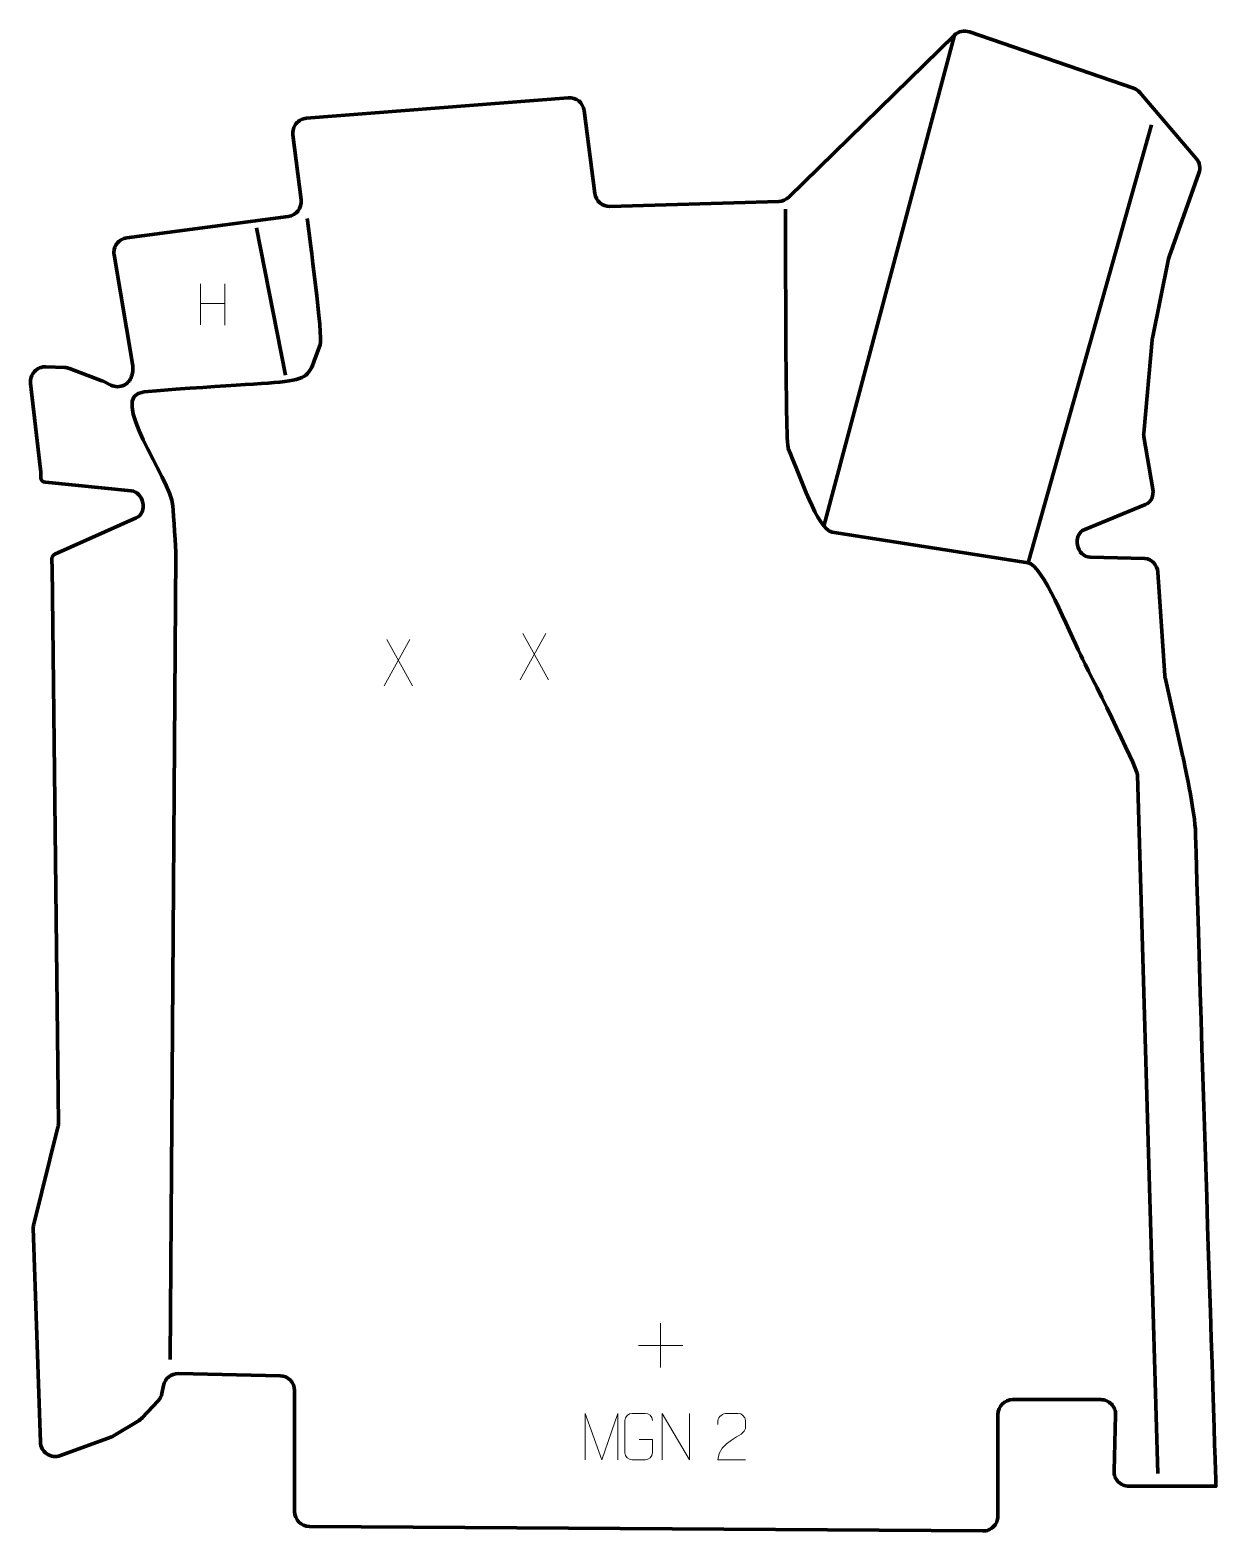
# Model space of a CAD drawing. Header units: millimetres. Extents: x -319 to 319, y -403 to 404.
import ezdxf

# ---------------------------------------------------------------- set-up
doc = ezdxf.new("R2010")
doc.units = ezdxf.units.MM
doc.header["$MEASUREMENT"] = 0
for name, color, linetype in [('layer 1', 7, 'Continuous'), ('layer 2', 7, 'Continuous'), ('layer 3', 7, 'Continuous')]:
    doc.layers.add(name, color=color, linetype=linetype)

msp = doc.modelspace()

# ---------------------------------------------------------------- linework, layer by layer
at = {"layer": 'layer 1', "color": 250, "lineweight": 9}
for points in [[(-227.2915, 267.5276), (-227.2915, 267.5276), (-227.2915, 245.3349), (-227.2915, 245.3349)], [(-214.1758, 267.5276), (-214.1758, 267.5276), (-214.1758, 245.1773), (-214.1758, 245.1773)], [(-227.274, 256.8852), (-227.274, 256.8852), (-214.1758, 256.8852), (-214.1758, 256.8852)], [(-114.8104, 76.1302), (-114.8104, 76.1302), (-128.551, 51.2344), (-128.551, 51.2344)], [(-127.0964, 76.1302), (-127.0964, 76.1302), (-113.3558, 51.1767), (-113.3558, 51.1767)], [(-41.6306, 79.3253), (-41.6306, 79.3253), (-55.3712, 54.4295), (-55.3712, 54.4295)], [(-53.9166, 79.3253), (-53.9166, 79.3253), (-40.176, 54.3718), (-40.176, 54.3718)], [(20.1266, -291.6229), (20.1266, -291.6229), (20.1266, -315.6008), (20.1266, -315.6008)], [(8.1377, -303.6119), (8.1377, -303.6119), (32.1156, -303.6119), (32.1156, -303.6119)]]:
    msp.add_open_spline(points, degree=3, dxfattribs=at)
for points, knots in [([(-20.4941, -365.1724), (-20.4941, -365.1724), (-20.4941, -340.2145), (-20.4941, -340.2145), (-20.4941, -340.2145), (-20.4941, -340.2145), (-11.569, -365.1724), (-11.569, -365.1724), (-11.569, -365.1724), (-11.569, -365.1724), (-2.8091, -340.215), (-2.8091, -340.215), (-2.8091, -340.215), (-2.8091, -340.215), (-2.8091, -365.1724), (-2.8091, -365.1724)], [0, 0, 0, 0, 0.2, 0.2, 0.2, 0.2, 0.4, 0.4, 0.4, 0.4, 0.6, 0.6, 0.6, 0.6, 1, 1, 1, 1]), ([(8.6033, -354.1845), (8.6033, -354.1845), (15.7714, -354.1845), (15.7714, -354.1845), (15.7714, -354.1845), (15.7714, -354.1845), (15.7714, -361.3526), (15.7714, -361.3526), (15.7714, -361.3526), (15.6317, -363.676), (13.9545, -365.1556), (11.8067, -365.1664), (11.8067, -365.1664), (9.4749, -365.166), (7.1429, -365.166), (4.8114, -365.1664), (4.8114, -365.1664), (2.8865, -365.2718), (0.9143, -363.3873), (0.9255, -361.37), (0.9255, -361.37), (0.9259, -355.5999), (0.9259, -349.8302), (0.9255, -344.0609), (0.9255, -344.0609), (0.9297, -341.9228), (2.6765, -340.2036), (4.8288, -340.217), (4.8288, -340.217), (7.1545, -340.217), (9.4806, -340.217), (11.8067, -340.217), (11.8067, -340.217), (13.7534, -340.1816), (15.7448, -341.6731), (15.7714, -344.1108)], [0, 0, 0, 0, 0.1, 0.1, 0.1, 0.1, 0.2, 0.2, 0.2, 0.2, 0.3, 0.3, 0.3, 0.3, 0.4, 0.4, 0.4, 0.4, 0.5, 0.5, 0.5, 0.5, 0.6, 0.6, 0.6, 0.6, 0.7, 0.7, 0.7, 0.7, 0.8, 0.8, 0.8, 0.8, 1, 1, 1, 1]), ([(21.0003, -365.1688), (21.0003, -365.1688), (21.0003, -340.2153), (21.0003, -340.2153), (21.0003, -340.2153), (21.0003, -340.2153), (35.6551, -365.1688), (35.6551, -365.1688), (35.6551, -365.1688), (35.6551, -365.1688), (35.6551, -340.2153), (35.6551, -340.2153)], [0, 0, 0, 0, 0.25, 0.25, 0.25, 0.25, 0.5, 0.5, 0.5, 0.5, 1, 1, 1, 1]), ([(65.6992, -365.1792), (60.7848, -365.1789), (55.8704, -365.1789), (50.9563, -365.1792), (50.9563, -365.1792), (50.9563, -355.2469), (65.6073, -352.6057), (65.6992, -348.2954), (65.6992, -348.2954), (65.6989, -346.8713), (65.6989, -345.4476), (65.6992, -344.0243), (65.6992, -344.0243), (65.6823, -341.9472), (63.5595, -340.2224), (61.8885, -340.2051), (61.8885, -340.2051), (59.8153, -340.2055), (57.7424, -340.2055), (55.67, -340.2051), (55.67, -340.2051), (53.8479, -340.1886), (51.0232, -341.9807), (50.9563, -344.0743), (50.9563, -344.0743), (50.9563, -344.0743), (50.9563, -346.1291), (50.9563, -346.1291)], [0, 0, 0, 0, 0.125, 0.125, 0.125, 0.125, 0.25, 0.25, 0.25, 0.25, 0.375, 0.375, 0.375, 0.375, 0.5, 0.5, 0.5, 0.5, 0.625, 0.625, 0.625, 0.625, 0.75, 0.75, 0.75, 0.75, 1, 1, 1, 1])]:
    msp.add_open_spline(points, degree=3, knots=knots, dxfattribs=at)
at = {"layer": 'layer 2', "color": 22, "lineweight": 158}
msp.add_open_spline([(-266.9333, 292.2483), (-266.9333, 292.2483), (-180.1545, 303.676), (-180.1545, 303.676), (-180.1545, 303.676), (-175.8071, 304.2485), (-172.7203, 308.2402), (-173.2598, 312.5918), (-173.2598, 312.5918), (-173.2598, 312.5918), (-177.6034, 347.6302), (-177.6034, 347.6302), (-177.6034, 347.6302), (-177.8822, 349.8794), (-177.2946, 351.9178), (-175.8614, 353.6735), (-175.8614, 353.6735), (-174.4282, 355.4292), (-172.5487, 356.4129), (-170.2892, 356.59), (-170.2892, 356.59), (-170.2892, 356.59), (-29.5886, 367.6178), (-29.5886, 367.6178), (-29.5886, 367.6178), (-25.3347, 367.9512), (-21.573, 364.8945), (-21.0288, 360.6624), (-21.0288, 360.6624), (-21.0288, 360.6624), (-15.3038, 316.1345), (-15.3038, 316.1345), (-15.3038, 316.1345), (-14.7772, 312.0385), (-11.2628, 309.0372), (-7.1348, 309.1581), (-7.1348, 309.1581), (-7.1348, 309.1581), (83.6734, 311.8178), (83.6734, 311.8178), (83.6734, 311.8178), (85.7618, 311.879), (87.5379, 312.6334), (89.0317, 314.094), (89.0317, 314.094), (89.0317, 314.094), (178.0962, 401.1703), (178.0962, 401.1703), (178.0962, 401.1703), (180.313, 403.3376), (183.3577, 404.0233), (186.2895, 403.0155), (186.2895, 403.0155), (186.2895, 403.0155), (274.3861, 372.7323), (274.3861, 372.7323), (274.3861, 372.7323), (275.7995, 372.2465), (276.8978, 371.4991), (277.8685, 370.3627), (277.8685, 370.3627), (277.8685, 370.3627), (308.1584, 334.9014), (308.1584, 334.9014), (308.1584, 334.9014), (310.0693, 332.6643), (310.5988, 329.7947), (309.6122, 327.0229), (309.6122, 327.0229), (309.6122, 327.0229), (293.5732, 281.9608), (293.5732, 281.9608), (293.5732, 281.9608), (293.4407, 281.5887), (293.3502, 281.2635), (293.2713, 280.8764), (293.2713, 280.8764), (293.2713, 280.8764), (284.5829, 238.2622), (284.5829, 238.2622), (284.5829, 238.2622), (284.5206, 237.9565), (284.4819, 237.6931), (284.4539, 237.3824), (284.4539, 237.3824), (284.4539, 237.3824), (279.9309, 187.2169), (279.9309, 187.2169), (279.9309, 187.2169), (279.8657, 186.4933), (279.8903, 185.8684), (280.0126, 185.1522), (280.0126, 185.1522), (280.0126, 185.1522), (284.8192, 156.9989), (284.8192, 156.9989), (284.8192, 156.9989), (285.3969, 153.6155), (284.0607, 149.9905), (280.8822, 148.6951), (280.8822, 148.6951), (280.8822, 148.6951), (248.1825, 135.3675), (248.1825, 135.3675), (248.1825, 135.3675), (244.9314, 134.0425), (243.5989, 130.2869), (244.2861, 126.844), (244.2861, 126.844), (244.9733, 123.4011), (247.6467, 120.5646), (251.1562, 120.4696), (251.1562, 120.4696), (251.1562, 120.4696), (280.4729, 119.6748), (280.4729, 119.6748), (280.4729, 119.6748), (284.3457, 119.5699), (287.2183, 116.1391), (287.4795, 112.2738), (287.4795, 112.2738), (287.4795, 112.2738), (291.2256, 56.8328), (291.2256, 56.8328), (291.2256, 56.8328), (291.2548, 56.4009), (291.3081, 56.0347), (291.4033, 55.6124), (291.4033, 55.6124), (291.4033, 55.6124), (301.004, 13.0357), (301.004, 13.0357), (301.004, 13.0357), (301.004, 13.0357), (307.7772, -17.8678), (307.7772, -28.0278), (307.7772, -28.0278), (307.7772, -38.1878), (318.7839, -379.3946), (318.7839, -379.3946), (318.7839, -379.3946), (318.7839, -379.3946), (271.9717, -379.3946), (271.9717, -379.3946), (271.9717, -379.3946), (269.7303, -379.3946), (267.8014, -378.5802), (266.2382, -376.9738), (266.2382, -376.9738), (264.6751, -375.3675), (263.9135, -373.417), (263.9746, -371.1765), (263.9746, -371.1765), (263.9746, -371.1765), (264.7964, -341.0461), (264.7964, -341.0461), (264.7964, -341.0461), (264.8575, -338.8056), (264.0959, -336.8551), (262.5328, -335.2488), (262.5328, -335.2488), (260.9696, -333.6424), (259.0407, -332.828), (256.7993, -332.828), (256.7993, -332.828), (256.7993, -332.828), (209.5204, -332.828), (209.5204, -332.828), (209.5204, -332.828), (205.1142, -332.828), (201.5204, -336.4218), (201.5204, -340.828), (201.5204, -340.828), (201.5204, -340.828), (201.5204, -395.4708), (201.5204, -395.4708), (201.5204, -395.4708), (201.5204, -397.6833), (200.728, -399.5874), (199.1582, -401.1466), (199.1582, -401.1466), (197.5885, -402.7058), (195.6792, -403.4855), (193.4667, -403.4706), (193.4667, -403.4706), (193.4667, -403.4706), (-168.7817, -401.0382), (-168.7817, -401.0382), (-168.7817, -401.0382), (-173.169, -401.0088), (-176.728, -397.4258), (-176.728, -393.0384), (-176.728, -393.0384), (-176.728, -393.0384), (-176.7281, -327.9587), (-176.7281, -327.9587), (-176.7281, -327.9587), (-176.7281, -323.6125), (-180.2118, -320.0535), (-184.5569, -319.9605), (-184.5569, -319.9605), (-184.5569, -319.9605), (-239.1996, -318.7908), (-239.1996, -318.7908), (-239.1996, -318.7908), (-243.1287, -318.7067), (-246.4781, -321.4104), (-247.225, -325.2688), (-247.225, -325.2688), (-247.225, -325.2688), (-248.0411, -329.485), (-248.0411, -329.485), (-248.0411, -329.485), (-248.3429, -331.0442), (-248.991, -332.3069), (-250.0821, -333.4609), (-250.0821, -333.4609), (-250.0821, -333.4609), (-258.7578, -342.6371), (-258.7578, -342.6371), (-258.7578, -342.6371), (-259.2683, -343.177), (-259.7654, -343.5798), (-260.3994, -343.9672), (-260.3994, -343.9672), (-260.3994, -343.9672), (-274.0489, -352.3086), (-274.0489, -352.3086), (-274.0489, -352.3086), (-274.525, -352.5995), (-274.9558, -352.8071), (-275.4799, -352.9982), (-275.4799, -352.9982), (-275.4799, -352.9982), (-302.6726, -362.9138), (-302.6726, -362.9138), (-302.6726, -362.9138), (-305.1592, -363.8206), (-307.6966, -363.5091), (-309.8902, -362.0278), (-309.8902, -362.0278), (-312.0838, -360.5466), (-313.3208, -358.3094), (-313.4088, -355.664), (-313.4088, -355.664), (-313.4088, -355.664), (-317.2378, -240.603), (-317.2378, -240.603), (-317.2378, -240.603), (-317.2638, -239.8229), (-317.1927, -239.1538), (-317.0034, -238.3966), (-317.0034, -238.3966), (-317.0034, -238.3966), (-303.9781, -186.2959), (-303.9781, -186.2959), (-303.9781, -186.2959), (-303.804, -185.599), (-303.7317, -184.9851), (-303.7398, -184.2668), (-303.7398, -184.2668), (-303.7398, -184.2668), (-307.0652, 115.0193), (-307.0652, 115.0193), (-307.0652, 115.0193), (-307.0969, 117.8853), (-308.208, 120.8216), (-305.5913, 121.9915), (-305.5913, 121.9915), (-305.5913, 121.9915), (-261.9514, 141.5032), (-261.9514, 141.5032), (-261.9514, 141.5032), (-258.897, 142.8688), (-257.7281, 146.4389), (-258.334, 149.7294), (-258.334, 149.7294), (-258.9399, 153.0199), (-261.315, 155.7969), (-264.6443, 156.1276), (-264.6443, 156.1276), (-264.6443, 156.1276), (-310.718, 160.7035), (-310.718, 160.7035), (-310.718, 160.7035), (-314.2297, 161.0523), (-312.8853, 164.1136), (-313.2962, 167.6188), (-313.2962, 167.6188), (-313.2962, 167.6188), (-318.7238, 213.9131), (-318.7238, 213.9131), (-318.7238, 213.9131), (-319.0061, 216.3206), (-318.2935, 218.5049), (-316.6456, 220.2828), (-316.6456, 220.2828), (-314.9979, 222.0606), (-312.8739, 222.9369), (-310.452, 222.838), (-310.452, 222.838), (-310.452, 222.838), (-300.3633, 222.4262), (-300.3633, 222.4262), (-300.3633, 222.4262), (-299.4653, 222.3895), (-298.7032, 222.2343), (-297.8624, 221.9167), (-297.8624, 221.9167), (-297.8624, 221.9167), (-280.3596, 215.3045), (-280.3596, 215.3045), (-280.3596, 215.3045), (-280.1228, 215.215), (-279.9245, 215.1296), (-279.6967, 215.0192), (-279.6967, 215.0192), (-279.6967, 215.0192), (-275.4749, 212.9723), (-275.4749, 212.9723), (-275.4749, 212.9723), (-273.1567, 211.8483), (-270.6836, 211.8676), (-268.3831, 213.0274), (-268.3831, 213.0274), (-266.0826, 214.1873), (-264.5966, 216.1643), (-264.1218, 218.6965), (-264.1218, 218.6965), (-264.1218, 218.6965), (-263.7739, 220.5519), (-263.7739, 220.5519), (-263.7739, 220.5519), (-263.5919, 221.5223), (-263.5839, 222.3794), (-263.7477, 223.3531), (-263.7477, 223.3531), (-263.7477, 223.3531), (-273.7779, 282.9899), (-273.7779, 282.9899), (-273.7779, 282.9899), (-274.1517, 285.2119), (-273.6612, 287.2608), (-272.3217, 289.0726), (-272.3217, 289.0726), (-270.9823, 290.8844), (-269.1672, 291.9541), (-266.9333, 292.2483)], degree=3, knots=[0, 0, 0, 0, 0.01136364, 0.01136364, 0.01136364, 0.01136364, 0.02272727, 0.02272727, 0.02272727, 0.02272727, 0.03409091, 0.03409091, 0.03409091, 0.03409091, 0.04545455, 0.04545455, 0.04545455, 0.04545455, 0.05681818, 0.05681818, 0.05681818, 0.05681818, 0.06818182, 0.06818182, 0.06818182, 0.06818182, 0.07954545, 0.07954545, 0.07954545, 0.07954545, 0.09090909, 0.09090909, 0.09090909, 0.09090909, 0.10227273, 0.10227273, 0.10227273, 0.10227273, 0.11363636, 0.11363636, 0.11363636, 0.11363636, 0.125, 0.125, 0.125, 0.125, 0.13636364, 0.13636364, 0.13636364, 0.13636364, 0.14772727, 0.14772727, 0.14772727, 0.14772727, 0.15909091, 0.15909091, 0.15909091, 0.15909091, 0.17045455, 0.17045455, 0.17045455, 0.17045455, 0.18181818, 0.18181818, 0.18181818, 0.18181818, 0.19318182, 0.19318182, 0.19318182, 0.19318182, 0.20454545, 0.20454545, 0.20454545, 0.20454545, 0.21590909, 0.21590909, 0.21590909, 0.21590909, 0.22727273, 0.22727273, 0.22727273, 0.22727273, 0.23863636, 0.23863636, 0.23863636, 0.23863636, 0.25, 0.25, 0.25, 0.25, 0.26136364, 0.26136364, 0.26136364, 0.26136364, 0.27272727, 0.27272727, 0.27272727, 0.27272727, 0.28409091, 0.28409091, 0.28409091, 0.28409091, 0.29545455, 0.29545455, 0.29545455, 0.29545455, 0.30681818, 0.30681818, 0.30681818, 0.30681818, 0.31818182, 0.31818182, 0.31818182, 0.31818182, 0.32954545, 0.32954545, 0.32954545, 0.32954545, 0.34090909, 0.34090909, 0.34090909, 0.34090909, 0.35227273, 0.35227273, 0.35227273, 0.35227273, 0.36363636, 0.36363636, 0.36363636, 0.36363636, 0.375, 0.375, 0.375, 0.375, 0.38636364, 0.38636364, 0.38636364, 0.38636364, 0.39772727, 0.39772727, 0.39772727, 0.39772727, 0.40909091, 0.40909091, 0.40909091, 0.40909091, 0.42045455, 0.42045455, 0.42045455, 0.42045455, 0.43181818, 0.43181818, 0.43181818, 0.43181818, 0.44318182, 0.44318182, 0.44318182, 0.44318182, 0.45454545, 0.45454545, 0.45454545, 0.45454545, 0.46590909, 0.46590909, 0.46590909, 0.46590909, 0.47727273, 0.47727273, 0.47727273, 0.47727273, 0.48863636, 0.48863636, 0.48863636, 0.48863636, 0.5, 0.5, 0.5, 0.5, 0.51136364, 0.51136364, 0.51136364, 0.51136364, 0.52272727, 0.52272727, 0.52272727, 0.52272727, 0.53409091, 0.53409091, 0.53409091, 0.53409091, 0.54545455, 0.54545455, 0.54545455, 0.54545455, 0.55681818, 0.55681818, 0.55681818, 0.55681818, 0.56818182, 0.56818182, 0.56818182, 0.56818182, 0.57954545, 0.57954545, 0.57954545, 0.57954545, 0.59090909, 0.59090909, 0.59090909, 0.59090909, 0.60227273, 0.60227273, 0.60227273, 0.60227273, 0.61363636, 0.61363636, 0.61363636, 0.61363636, 0.625, 0.625, 0.625, 0.625, 0.63636364, 0.63636364, 0.63636364, 0.63636364, 0.64772727, 0.64772727, 0.64772727, 0.64772727, 0.65909091, 0.65909091, 0.65909091, 0.65909091, 0.67045455, 0.67045455, 0.67045455, 0.67045455, 0.68181818, 0.68181818, 0.68181818, 0.68181818, 0.69318182, 0.69318182, 0.69318182, 0.69318182, 0.70454545, 0.70454545, 0.70454545, 0.70454545, 0.71590909, 0.71590909, 0.71590909, 0.71590909, 0.72727273, 0.72727273, 0.72727273, 0.72727273, 0.73863636, 0.73863636, 0.73863636, 0.73863636, 0.75, 0.75, 0.75, 0.75, 0.76136364, 0.76136364, 0.76136364, 0.76136364, 0.77272727, 0.77272727, 0.77272727, 0.77272727, 0.78409091, 0.78409091, 0.78409091, 0.78409091, 0.79545455, 0.79545455, 0.79545455, 0.79545455, 0.80681818, 0.80681818, 0.80681818, 0.80681818, 0.81818182, 0.81818182, 0.81818182, 0.81818182, 0.82954545, 0.82954545, 0.82954545, 0.82954545, 0.84090909, 0.84090909, 0.84090909, 0.84090909, 0.85227273, 0.85227273, 0.85227273, 0.85227273, 0.86363636, 0.86363636, 0.86363636, 0.86363636, 0.875, 0.875, 0.875, 0.875, 0.88636364, 0.88636364, 0.88636364, 0.88636364, 0.89772727, 0.89772727, 0.89772727, 0.89772727, 0.90909091, 0.90909091, 0.90909091, 0.90909091, 0.92045455, 0.92045455, 0.92045455, 0.92045455, 0.93181818, 0.93181818, 0.93181818, 0.93181818, 0.94318182, 0.94318182, 0.94318182, 0.94318182, 0.95454545, 0.95454545, 0.95454545, 0.95454545, 0.96590909, 0.96590909, 0.96590909, 0.96590909, 0.97727273, 0.97727273, 0.97727273, 0.97727273, 1, 1, 1, 1], dxfattribs=at)
at = {"layer": 'layer 3', "color": 187, "lineweight": 158}
for points in [[(107.9687, 137.0853), (107.9687, 137.0853), (178.0962, 401.1703), (178.0962, 401.1703)], [(217.7799, 117.4453), (217.7799, 117.4453), (284.1205, 353.0226), (284.1205, 353.0226)], [(-197.2084, 297.5667), (-197.2084, 297.5667), (-181.5451, 218.4033), (-181.5451, 218.4033)]]:
    msp.add_open_spline(points, degree=3, dxfattribs=at)
for points, knots in [([(87.2708, 307.7269), (87.3621, 293.9803), (87.2164, 182.3743), (88.771, 178.8019), (88.771, 178.8019), (95.0428, 164.3896), (104.5513, 135.1241), (112.3602, 133.9048), (112.3602, 133.9048), (112.3602, 133.9048), (217.7799, 117.4453), (217.7799, 117.4453), (217.7799, 117.4453), (225.3821, 116.2583), (239.325, 81.3914), (246.0208, 67.6965), (246.0208, 67.6965), (249.9306, 59.6998), (276.4335, 7.3509), (276.5509, 3.3235), (276.5509, 3.3235), (276.5509, 3.3235), (287.5075, -372.5702), (287.5075, -372.5702)], [0, 0, 0, 0, 0.14285714, 0.14285714, 0.14285714, 0.14285714, 0.28571429, 0.28571429, 0.28571429, 0.28571429, 0.42857143, 0.42857143, 0.42857143, 0.42857143, 0.57142857, 0.57142857, 0.57142857, 0.57142857, 0.71428571, 0.71428571, 0.71428571, 0.71428571, 1, 1, 1, 1]), ([(-169.9029, 302.5417), (-168.8706, 293.5941), (-161.3419, 238.9069), (-163.0086, 234.6475), (-163.0086, 234.6475), (-172.9099, 209.3445), (-160.5793, 217.6064), (-257.5709, 209.3549), (-257.5709, 209.3549), (-278.514, 207.5732), (-243.115, 162.6482), (-242.2163, 148.0481), (-242.2163, 148.0481), (-241.9234, 143.2901), (-240.5795, 124.7688), (-240.6017, 121.5047), (-240.6017, 121.5047), (-240.6017, 121.5047), (-243.5631, -311.2922), (-243.5631, -311.2922)], [0, 0, 0, 0, 0.16666667, 0.16666667, 0.16666667, 0.16666667, 0.33333333, 0.33333333, 0.33333333, 0.33333333, 0.5, 0.5, 0.5, 0.5, 0.66666667, 0.66666667, 0.66666667, 0.66666667, 1, 1, 1, 1])]:
    msp.add_open_spline(points, degree=3, knots=knots, dxfattribs=at)

doc.saveas('drawing.dxf')
